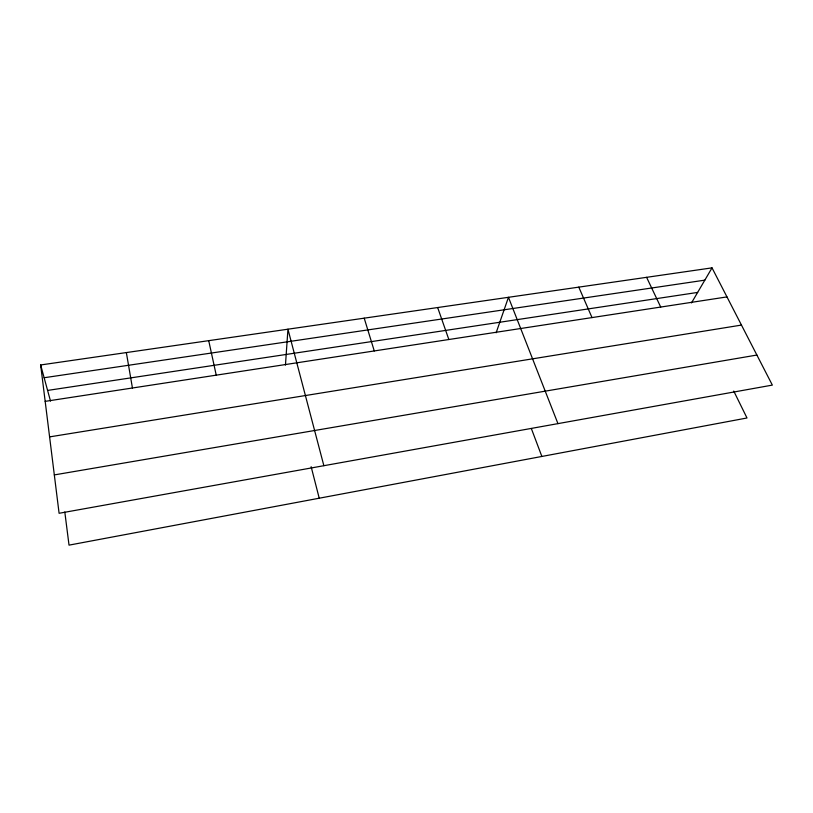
<?xml version="1.0" encoding="UTF-8"?>
<svg xmlns="http://www.w3.org/2000/svg" width="813" height="813" viewBox="0 0 813 813"><rect width="100%" height="100%" fill="white"/><g stroke="black" fill="none" stroke-linecap="round" stroke-linejoin="round"><path stroke-width="1.22" d="M285.454 365.098L287.944 329.194L323.869 465.697M496.123 332.791L508.46 297.304L557.952 423.634M691.477 302.934L712.025 267.863L772.35 385.098L59.095 513.288L40.65 364.966L712.025 267.863M54.319 474.914L756.883 355.047M49.593 436.886L741.466 325.078M45.172 401.368L726.964 296.908M47.601 390.423L697.635 292.426M44.136 377.74L704.83 280.15M733.743 391.063L746.995 417.984L69.024 545.137L64.806 511.987M646.599 277.324L660.715 307.06M578.795 287.131L592.006 317.588M531.346 428.532L541.865 456.459M437.658 307.538L448.847 339.519M364.204 318.168L374.265 350.942M40.65 364.966L50.518 401.124M311.145 466.713L319.224 498.217M208.717 340.657L216.238 375.159M126.35 352.568L132.438 387.994"/></g></svg>
